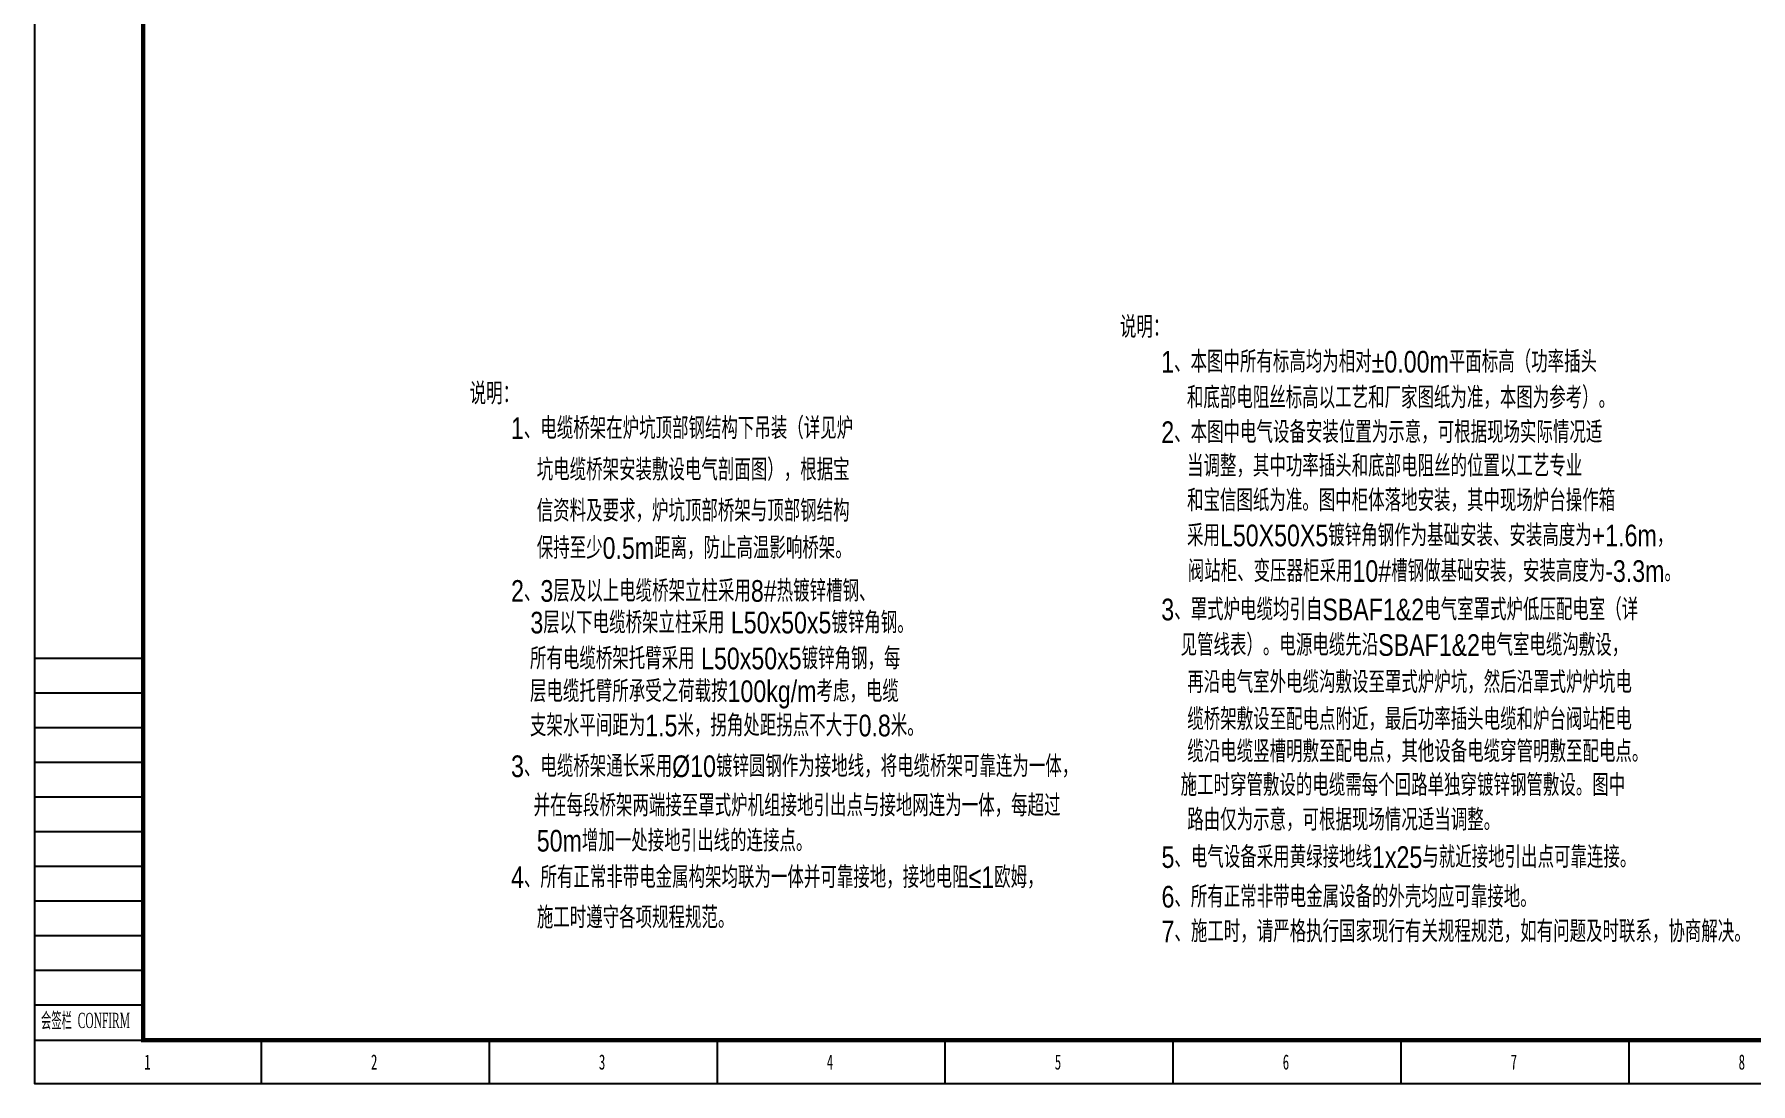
# Model space of a CAD drawing. Header units: millimetres. Extents: x -705761 to 1364679, y -410401 to 446404.
# Drawn here: x -562802 to -523195, y -138526 to -114315 of the extents above; entities that cross this region are included whole.
import ezdxf
from ezdxf.enums import TextEntityAlignment as Align

# ---------------------------------------------------------------- set-up
doc = ezdxf.new("R2010")
doc.units = ezdxf.units.MM
doc.layers.add('e-端子箱', color=7, linetype='Continuous', lineweight=0)
doc.layers.add('图框', color=7, linetype='Continuous', lineweight=13)
doc.layers.add('TK', color=7, linetype='Continuous')
doc.layers.add('模板-签名-公用', color=3, linetype='Continuous')
doc.styles.add('bsee', font='BSDI_XW.shx', dxfattribs={"width": 0.8, "bigfont": 'BSDI_HZ.shx'})
doc.styles.add('Style-Times New Roman', font='times.ttf')
doc.styles.add('Style-仿宋_GB2312', font='')
doc.styles.add('宋体', font='', dxfattribs={"width": 0.7, "height": 2.5})
doc.styles.get('Style-仿宋_GB2312').set_extended_font_data('仿宋_GB2312')
doc.styles.get('宋体').set_extended_font_data('SimSun')

# ---------------------------------------------------------------- blocks, each defined once
blk = doc.blocks.new('BSIET_通用图框_A1+0.5_1')
at = {"layer": '图框', "color": 7, "lineweight": 25}
for p, q in [((-1260.88, 98.21), (-1236, 98.21)), ((-1260.88, 90.21), (-1236, 90.21)), ((-1261, 82.21), (-1236, 82.21)), ((-1261, 82.21), (-1236, 82.21)), ((-1260.88, 82.21), (-1236, 82.21)), ((-1261, 74.21), (-1236, 74.21)), ((-1261, 74.21), (-1236, 74.21)), ((-1261.12, 66.21), (-1236.12, 66.21)), ((-1261, 66.21), (-1236, 66.21)), ((-1261, 66.21), (-1236, 66.21)), ((-1261, 66.21), (-1236, 66.21)), ((-1261.02, 58.21), (-1236.02, 58.21)), ((-1261.02, 58.21), (-1236.02, 58.21)), ((-1261.02, 58.21), (-1236.02, 58.21)), ((-1261, 58.21), (-1236, 58.21)), ((-1261, 50.21), (-1236, 50.21)), ((-1261, 42.21), (-1236, 42.21)), ((-1261, 34.21), (-1236, 34.21)), ((-1261, 26.21), (-1236, 26.21)), ((-1261, 18.21), (-1236, 18.21)), ((-1261, 10), (-1236, 10)), ((-1208.7, 0), (-1208.7, 10)), ((-1156.1, 0), (-1156.1, 10)), ((-1103.5, 0), (-1103.5, 10)), ((-1050.9, 0), (-1050.9, 10)), ((-998.3, 0), (-998.3, 10)), ((-945.7, 0), (-945.7, 10)), ((-893.1, 0), (-893.1, 10))]:
    blk.add_line(p, q, dxfattribs=at)
at = {"layer": '图框', "color": 7, "lineweight": 25, "flags": 128}
for points in [[(-1261, 594), (0, 594), (0, 0), (-1261, 0), (-1261, 594)], [(-10, 584), (-1236, 584), (-1236, 10), (-10, 10), (-10, 584)]]:
    blk.add_lwpolyline(points, close=True, dxfattribs=at)
at = {"layer": '图框', "const_width": 1}
blk.add_lwpolyline([(-1236, 584), (-10, 584), (-10, 10), (-1236, 10)], close=True, dxfattribs=at)
at = {"layer": 'TK', "lineweight": 25, "style": '宋体', "width": 0.7, "flags": 3}
for tag, p in [('LZHQ_N会签10_T6_H6', (-1248.11, 94.08)), ('LZHQ_N会签9_T6_H6', (-1248.24, 86.08)), ('LZHQ_N会签8_T6_H6', (-1248.24, 78.08)), ('LZHQ_N会签7_T6_H6', (-1248.36, 70.08)), ('LZHQ_N会签6_T6_H6', (-1248.25, 62.08)), ('LZHQ_N会签5_T6_H6', (-1248.25, 54.08)), ('LZHQ_N会签4_T6_H6', (-1248.25, 46.08)), ('LZHQ_N会签3_T6_H6', (-1248.25, 38.08)), ('LZHQ_N会签2_T6_H6', (-1248.25, 30.08)), ('LZHQ_N会签1_T6_H6', (-1248.25, 22.08))]:
    blk.add_attdef(tag, text='', height=2.5, dxfattribs=at).set_placement(p, align=Align.MIDDLE)
at = {"layer": '图框', "color": 7, "lineweight": 25, "style": 'Style-Times New Roman', "width": 0.5}
blk.add_text('会签栏  CONFIRM', height=3.5, dxfattribs=at).set_placement((-1259.59, 12.85))
at = {"layer": '图框', "color": 7, "lineweight": 25, "style": 'Style-仿宋_GB2312', "width": 0.628572}
for s, p in [('1', (-1235, 5)), ('2', (-1182.7, 5)), ('3', (-1130.1, 5)), ('4', (-1077.5, 5)), ('5', (-1024.9, 5)), ('6', (-972.3, 5)), ('7', (-919.7, 5)), ('8', (-867.1, 5))]:
    blk.add_text(s, height=3.5, dxfattribs=at).set_placement(p, align=Align.MIDDLE_CENTER)
at = {"layer": '模板-签名-公用', "lineweight": 25, "style": '宋体', "width": 0.7, "flags": 3}
blk.add_attdef('LZFRAME', (-45.91, 7.06), '', height=3, dxfattribs=at)
at = {"layer": '模板-签名-公用', "lineweight": 25, "style": '宋体', "width": 0.7}
blk.add_attdef('LZTQINS', text='', height=2, dxfattribs=at).set_placement((-10, 10), align=Align.MIDDLE)

msp = doc.modelspace()

# ---------------------------------------------------------------- block references
at = {"layer": '图框', "xscale": 100, "yscale": 100, "zscale": 100}
msp.add_blockref('BSIET_通用图框_A1+0.5_1', (-436689.82, -138526.46), dxfattribs=at)

# ---------------------------------------------------------------- texts
at = {"layer": 'e-端子箱', "color": 2, "lineweight": 35, "style": 'bsee', "width": 0.8}
for s, p in [('说明：', (-537750.59, -121318.28)), ('1、本图中所有标高均为相对±0.00m平面标高（功率插头', (-536798.58, -122118.28)), ('说明：', (-552755.3, -122852.44)), ('    和底部电阻丝标高以工艺和厂家图纸为准，本图为参考）。', (-536798.58, -122946.39)), ('1、电缆桥架在炉坑顶部钢结构下吊装（详见炉', (-551803.3, -123652.44)), ('2、本图中电气设备安装位置为示意，可根据现场实际情况适', (-536796.42, -123744.26)), ('    当调整，其中功率插头和底部电阻丝的位置以工艺专业', (-536796.42, -124522.33)), ('    坑电缆桥架安装敷设电气剖面图），根据宝', (-551803.3, -124610.03)), ('    信资料及要求，炉坑顶部桥架与顶部钢结构', (-551803.3, -125557.85)), ('    和宝信图纸为准。图中柜体落地安装，其中现场炉台操作箱', (-536796.42, -125318.86)), ('    保持至少0.5m距离，防止高温影响桥架。', (-551803.3, -126416.83)), ('    采用L50X50X5镀锌角钢作为基础安装、安装高度为+1.6m，', (-536796.42, -126127.7)), ('    阀站柜、变压器柜采用10#槽钢做基础安装，安装高度为-3.3m。', (-536779.18, -126948.95)), ('2、3层及以上电缆桥架立柱采用8#热镀锌槽钢、', (-551801.14, -127407.47)), ('3、罩式炉电缆均引自SBAF1&2电气室罩式炉低压配电室（详', (-536796.42, -127836.42)), ('   3层以下电缆桥架立柱采用 L50x50x5镀锌角钢。', (-551801.14, -128138.55)), ('   见管线表）。电源电缆先沿SBAF1&2电气室电缆沟敷设，', (-536796.42, -128655.48)), ('   所有电缆桥架托臂采用 L50x50x5镀锌角钢，每', (-551810.49, -128966.03)), ('再沿电气室外电缆沟敷设至罩式炉炉坑，然后沿罩式炉炉坑电', (-536196.42, -129513.09)), ('   层电缆托臂所承受之荷载按100kg/m考虑，电缆', (-551810.49, -129722.11)), ('缆桥架敷设至配电点附近，最后功率插头电缆和炉台阀站柜电', (-536196.42, -130367.43)), ('   支架水平间距为1.5米，拐角处距拐点不大于0.8米。', (-551810.49, -130513.45)), ('缆沿电缆竖槽明敷至配电点，其他设备电缆穿管明敷至配电点。', (-536196.42, -131110.07)), ('3、电缆桥架通长采用%%C10镀锌圆钢作为接地线，将电缆桥架可靠连为一体，', (-551801.14, -131452.91)), ('   施工时穿管敷设的电缆需每个回路单独穿镀锌钢管敷设。图中', (-536796.42, -131887.59)), ('   并在每段桥架两端接至罩式炉机组接地引出点与接地网连为一体，每超过', (-551727.18, -132358.26)), ('路由仅为示意，可根据现场情况适当调整。', (-536196.42, -132687.59)), ('   50m增加一处接地引出线的连接点。', (-551653.22, -133171.23)), ('5、电气设备采用黄绿接地线1x25与就近接地引出点可靠连接。', (-536791.03, -133548.19)), ('4、所有正常非带电金属构架均联为一体并可靠接地，接地电阻≤1欧姆，', (-551801.14, -134013.63)), ('6、所有正常非带电金属设备的外壳均应可靠接地。', (-536791.03, -134463.06)), ('    施工时遵守各项规程规范。', (-551801.14, -134942.97)), ('7、施工时，请严格执行国家现行有关规程规范，如有问题及时联系，协商解决。', (-536791.03, -135263.06))]:
    msp.add_text(s, height=499.998, dxfattribs=at).set_placement(p)

doc.saveas('drawing.dxf')
